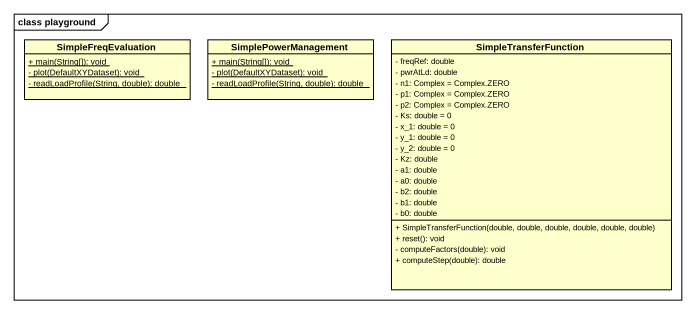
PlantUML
@startuml
mainframe class playground
hide circle
hide empty members
skinparam classAttributeIconSize 0
class SimpleFreqEvaluation {
  {static} + main(String[]): void
  {static} - plot(DefaultXYDataset): void
  {static} - readLoadProfile(String, double): double
}
class SimplePowerManagement {
  {static} + main(String[]): void
  {static} - plot(DefaultXYDataset): void
  {static} - readLoadProfile(String, double): double
}
class SimpleTransferFunction {
  - freqRef: double
  - pwrAtLd: double
  - n1: Complex = Complex.ZERO
  - p1: Complex = Complex.ZERO
  - p2: Complex = Complex.ZERO
  - Ks: double = 0
  - x_1: double = 0
  - y_1: double = 0
  - y_2: double = 0
  - Kz: double
  - a1: double
  - a0: double
  - b2: double
  - b1: double
  - b0: double
  + SimpleTransferFunction(double, double, double, double, double, double)
  + reset(): void
  - computeFactors(double): void
  + computeStep(double): double
}
@enduml
